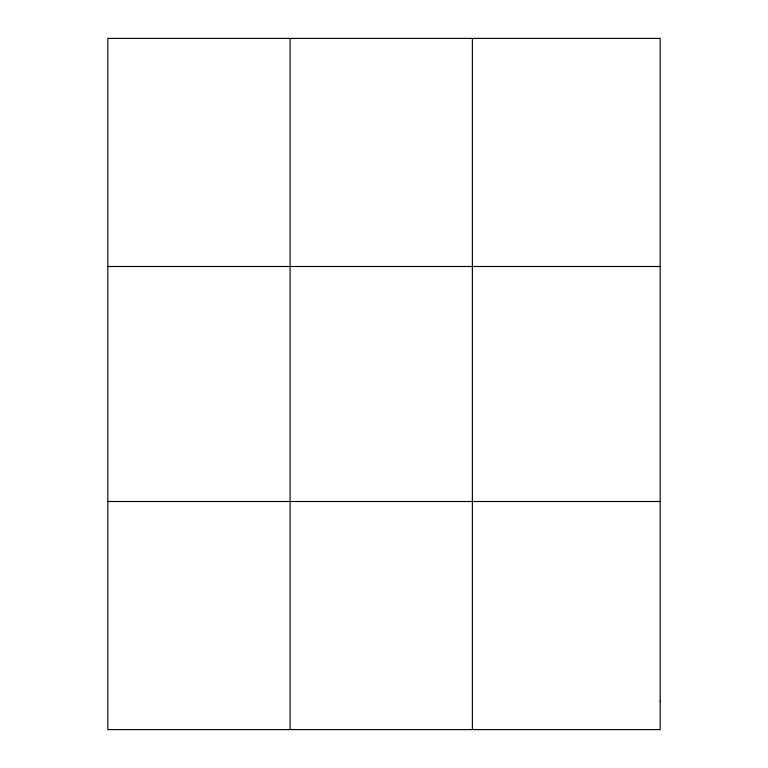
<?xml version="1.0" encoding="UTF-8"?>
<svg xmlns="http://www.w3.org/2000/svg" width="768" height="768" viewBox="0 0 768 768"><rect width="100%" height="100%" fill="white"/><g stroke="black" fill="none" stroke-linecap="round" stroke-linejoin="round"><path stroke-width="1.15" d="M290.093 729.6L290.093 38.4M472.378 729.6L472.378 38.4M107.818 266.496L660.182 266.496M107.818 501.504L660.182 501.504M660.182 701.088L660.182 729.6L107.818 729.6L107.818 38.4L660.182 38.4L660.182 701.088"/></g></svg>
